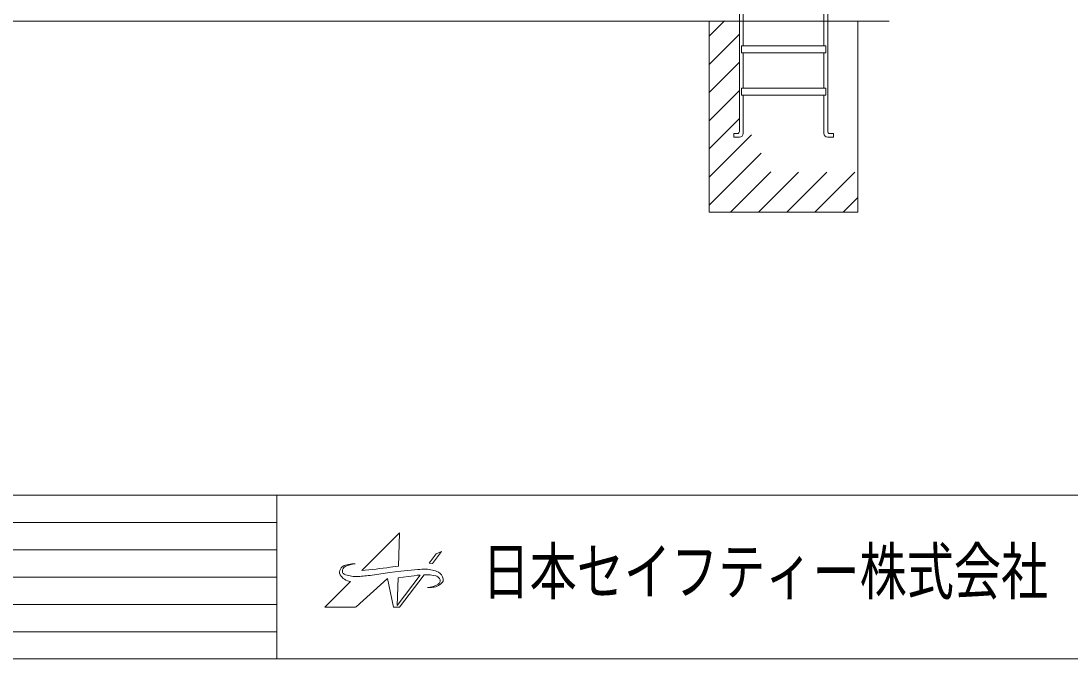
# Model space of a CAD drawing. Units: millimetres, scale not verified. Extents: x -10338 to 10338, y -7128 to 7128.
# Drawn here: x -3350 to 1594, y -7128 to -4125 of the extents above; entities that cross this region are included whole.
import ezdxf
from ezdxf.enums import TextEntityAlignment as Align

# ---------------------------------------------------------------- set-up
doc = ezdxf.new("R2010")
doc.units = ezdxf.units.MM
doc.header["$LTSCALE"] = 40
for name, color, linetype, lineweight in [('0-4_CYG-90', 7, 'Continuous', 9), ('0-A_ﾛｺﾞ', 5, 'Continuous', 9), ('0-B_図面枠', 7, 'Continuous', 9)]:
    doc.layers.add(name, color=color, linetype=linetype, lineweight=lineweight)
doc.styles.add('ＭＳ ゴシック', font='')
doc.styles.get('ＭＳ ゴシック').set_extended_font_data('MS Gothic')

msp = doc.modelspace()

# ---------------------------------------------------------------- linework, layer by layer
at = {"layer": '0-4_CYG-90'}
for p, q in [((32.98, -4645.75), (32.98, -4077.65)), ((50.89, -4077.65), (50.89, -4242.8)), ((430.96, -4242.8), (430.96, -4077.65)), ((448.87, -4077.65), (448.87, -4645.75)), ((738.4, -4125.39), (-8361.8, -4125.39)), ((-109.29, -4125.07), (-109.29, -5025.07)), ((-109.29, -4197), (-37.37, -4125.07)), ((590.71, -5025.07), (590.71, -4125.39)), ((-109.29, -4329.58), (31.71, -4188.58)), ((439.91, -4242.8), (41.94, -4242.8)), ((41.94, -4242.8), (41.94, -4274.64)), ((439.91, -4274.64), (439.91, -4242.8)), ((41.94, -4274.64), (439.91, -4274.64)), ((50.89, -4274.64), (50.89, -4441.78)), ((430.96, -4441.78), (430.96, -4274.64)), ((-109.29, -4462.16), (31.71, -4321.16)), ((439.91, -4441.78), (41.94, -4441.78)), ((41.94, -4441.78), (41.94, -4473.62)), ((439.91, -4473.62), (439.91, -4441.78)), ((-109.29, -4594.74), (31.71, -4453.74)), ((41.94, -4473.62), (439.91, -4473.62)), ((50.89, -4473.62), (50.89, -4654.7)), ((430.96, -4654.7), (430.96, -4473.62)), ((-109.29, -4727.33), (31.71, -4586.33)), ((-109.29, -4859.91), (90.3, -4660.31)), ((6.12, -4654.7), (24.03, -4654.7)), ((6.12, -4672.61), (6.12, -4654.7)), ((32.98, -4672.61), (6.12, -4672.61)), ((448.87, -4672.61), (475.73, -4672.61)), ((475.73, -4654.7), (457.82, -4654.7)), ((475.73, -4672.61), (475.73, -4654.7)), ((-109.29, -4992.49), (135.49, -4747.7)), ((-9.29, -5025.07), (180.68, -4835.1)), ((123.29, -5025.07), (311.29, -4837.07)), ((255.87, -5025.07), (443.87, -4837.07)), ((388.46, -5025.07), (576.46, -4837.07)), ((521.04, -5025.07), (590.71, -4955.4)), ((-109.29, -5025.07), (590.71, -5025.07))]:
    msp.add_line(p, q, dxfattribs=at)
for centre, radius, start, end in [((24.03, -4645.75), 8.96, 270, 0), ((457.82, -4645.75), 8.96, 180, 270), ((32.98, -4654.7), 17.91, 270, 0), ((448.87, -4654.7), 17.91, 180, 270)]:
    msp.add_arc(centre, radius, start, end, dxfattribs=at)
at = {"layer": '0-A_ﾛｺﾞ'}
for p, q in [((-1777, -6680.35), (-1780.74, -6680.14)), ((-1574.06, -6746), (-1526.96, -6739.35)), ((-1436.02, -6790.83), (-1417.54, -6790.78))]:
    msp.add_line(p, q, dxfattribs=at)
for points in [[(-1745.59, -6711.26), (-1568.1, -6534.44), (-1567.64, -6535.7), (-1572.46, -6690.49), (-1611.08, -6695.96)], [(-1481.11, -6707.1), (-1561.96, -6714.46), (-1615.23, -6720.83), (-1706.54, -6734.07)], [(-1798.03, -6763.28), (-1918.77, -6883.99), (-1918.24, -6884.14), (-1774.76, -6884.27), (-1771.42, -6882.09), (-1623.94, -6748.8), (-1595.28, -6884.32), (-1567.94, -6884.32), (-1452.19, -6731.54), (-1433.25, -6731.47)], [(-1469.83, -6732.54), (-1578.25, -6875.72), (-1574.06, -6746)]]:
    msp.add_lwpolyline(points, dxfattribs=at)
msp.add_lwpolyline([(-1427.93, -6676.28), (-1412.88, -6679.13), (-1369.75, -6622.08), (-1394.87, -6632.79)], close=True, dxfattribs=at)
for centre, radius, start, end in [((-1819.89, -6719.46), 30.35, 137.3376, 189.71275), ((-1808.2, -6730.23), 46.24, 107.54618, 137.3376), ((-1813.03, -6714.22), 24.01, 114.83245, 184.93336), ((-1822.7, -6715.05), 14.3, 184.93336, 245.82613), ((-1766.32, -6815.16), 135.24, 94.53365, 114.83245), ((-1781.25, -6815.48), 135.66, 94.87761, 107.54618), ((-1785.48, -6765.92), 85.91, 86.83781, 94.87761), ((-1959.08, -4236), 2484.44, 274.92935, 278.0518), ((-1959.08, -4236), 2484.44, 274.92935, 278.0518), ((-1447.3, -7006.05), 300.85, 89.15854, 96.45212), ((-1444.88, -6840.73), 135.51, 63.69068, 89.15854), ((-1403.31, -6756.66), 41.73, 8.17288, 63.69068), ((-1831.52, -6721.45), 18.54, 189.71275, 211.14694), ((-1789.22, -6695.89), 67.97, 211.14694, 262.55517), ((-1774.62, -6607.93), 131.72, 245.82613, 271.56003), ((-1786.14, -6184.88), 554.92, 271.56003, 278.24678), ((-1340.5, -8060.88), 1334.62, 95.56117, 98.03149), ((-1432.78, -6857.16), 125.69, 73.31829, 90.21697), ((-1417.71, -6721.87), 68.92, 270.14682, 315.9742), ((-1405.91, -6767.52), 32.12, 36.42787, 73.31829), ((-1395.19, -6759.61), 18.78, 302.01879, 36.42787), ((-1384.51, -6753.96), 22.74, 315.9742, 8.17288), ((-1438.67, -6690.08), 100.79, 271.50312, 302.01879)]:
    msp.add_arc(centre, radius, start, end, dxfattribs=at)
at = {"layer": '0-B_図面枠'}
for p, q in [((-10338.45, -6357.18), (10338.45, -6357.18)), ((-2144.75, -6357.18), (-2144.75, -7127.75)), ((-10338.45, -6485.61), (-2144.75, -6485.61)), ((-7846.95, -6614.04), (-2144.75, -6614.04)), ((-7846.95, -6742.47), (-2144.75, -6742.47)), ((-7846.95, -6870.9), (-2144.75, -6870.9)), ((-7846.95, -6999.32), (-2144.75, -6999.32))]:
    msp.add_line(p, q, dxfattribs=at)
msp.add_lwpolyline([(-10338.45, -7127.75), (10338.45, -7127.75), (10338.45, 7127.75), (-10338.45, 7127.75)], dxfattribs=at)

# ---------------------------------------------------------------- texts
at = {"layer": '0-A_ﾛｺﾞ', "color": 7, "style": 'ＭＳ ゴシック', "width": 0.75}
msp.add_text('日本セイフティー株式会社', height=217, dxfattribs=at).set_placement((-1177.17, -6888.9), align=Align.BOTTOM_LEFT)

doc.saveas('drawing.dxf')
